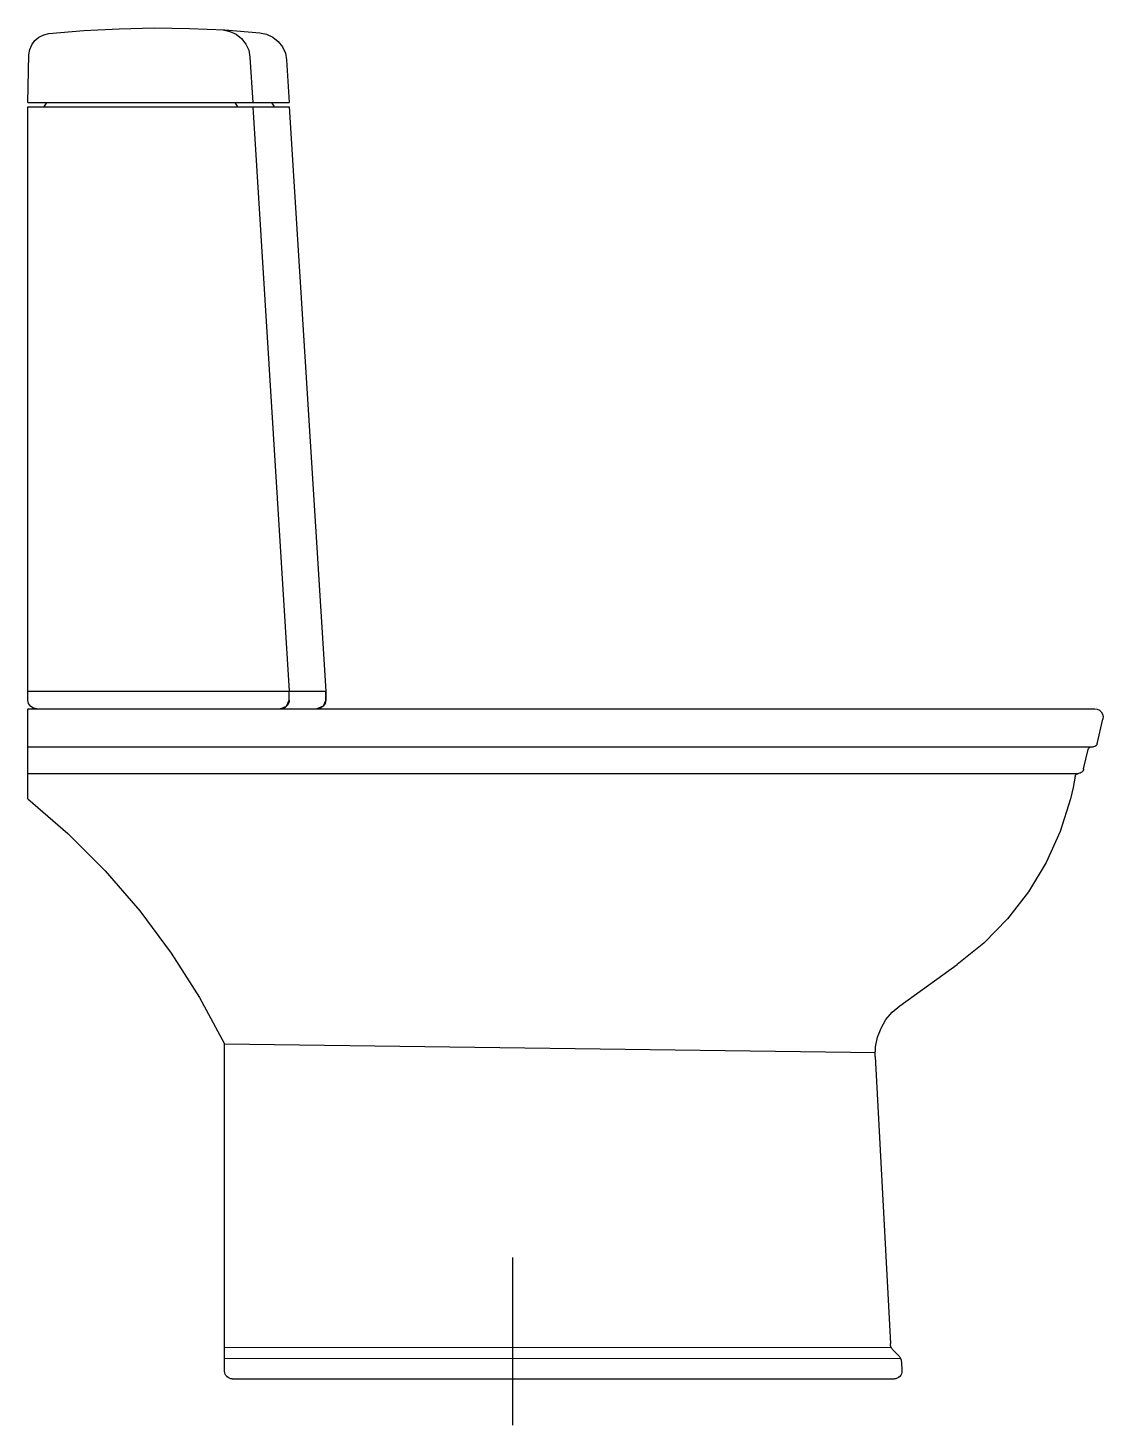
# Model space of a CAD drawing. Extents: x -370.258 to -369.616, y 323.93 to 324.764.
import ezdxf

# ---------------------------------------------------------------- set-up
doc = ezdxf.new("R2010")
doc.units = 0
doc.header["$LTSCALE"] = 0.2
doc.header["$MEASUREMENT"] = 0
doc.linetypes.add('AXES', pattern=[0.54, 0.3, -0.08, 0.08, -0.08])
doc.linetypes.add('CONTINU', pattern=[0])
doc.layers.get('0').update_dxf_attribs({"linetype": 'CONTINUOUS'})
doc.layers.add('DECA_EIXOS', color=5, linetype='AXES')

msp = doc.modelspace()

# ---------------------------------------------------------------- linework, layer by layer
at = {"linetype": 'CONTINU'}
for points in [[(-370.25365, 324.75696), (-370.2512, 324.759), (-370.24835, 324.7604), (-370.24523, 324.7611)], [(-370.24523, 324.7611), (-370.22429, 324.76292), (-370.20331, 324.76404), (-370.1823, 324.76447)], [(-370.1823, 324.76447), (-370.16129, 324.76421), (-370.1403, 324.76326), (-370.11935, 324.76161)], [(-370.14124, 324.76331), (-370.13716, 324.76244), (-370.13342, 324.76068), (-370.13017, 324.75808)], [(-370.13017, 324.75808), (-370.12764, 324.75483), (-370.12597, 324.75111), (-370.12522, 324.74708)], [(-370.11935, 324.76161), (-370.11528, 324.76074), (-370.11153, 324.75897), (-370.10828, 324.75638)], [(-370.25716, 324.74841), (-370.2567, 324.75152), (-370.25551, 324.75441), (-370.25365, 324.75696)], [(-370.10828, 324.75638), (-370.10576, 324.75313), (-370.10408, 324.74941), (-370.10333, 324.74537)], [(-370.25775, 324.71996), (-370.25716, 324.74841)], [(-370.12522, 324.74708), (-370.12352, 324.71996)], [(-370.10333, 324.74537), (-370.10174, 324.71996)], [(-370.25775, 324.71996), (-370.24643, 324.71996)], [(-370.25775, 324.36325), (-370.25775, 324.71735)], [(-370.25775, 324.71735), (-370.24797, 324.71735)], [(-370.24797, 324.71735), (-370.24643, 324.71996)], [(-370.24797, 324.71735), (-370.11082, 324.71735)], [(-370.24643, 324.71996), (-370.11236, 324.71996)], [(-370.13414, 324.71996), (-370.13259, 324.71735)], [(-370.12357, 324.71735), (-370.10174, 324.36846)], [(-370.11236, 324.71996), (-370.11082, 324.71735)], [(-370.11236, 324.71996), (-370.10174, 324.71996)], [(-370.11082, 324.71735), (-370.10179, 324.71735)], [(-370.10179, 324.71735), (-370.07996, 324.36846)], [(-370.25775, 324.36846), (-370.07996, 324.36846)], [(-370.10174, 324.36325), (-370.10174, 324.36846)], [(-370.07996, 324.36325), (-370.07996, 324.36846)], [(-370.25775, 324.30426), (-370.25775, 324.35804)], [(-370.25775, 324.35804), (-370.25242, 324.35804)], [(-370.25242, 324.35804), (-370.0853, 324.35804)], [(-370.0853, 324.35804), (-369.62089, 324.35804)], [(-369.62089, 324.35804), (-369.61941, 324.35781), (-369.61808, 324.35717), (-369.61699, 324.35616)], [(-369.61938, 324.3372), (-369.61602, 324.35193)], [(-369.61699, 324.35616), (-369.61624, 324.35486), (-369.61591, 324.35342), (-369.61602, 324.35193)], [(-370.25775, 324.3354), (-369.62265, 324.3354)], [(-369.62752, 324.32211), (-369.62489, 324.33364)], [(-369.62265, 324.3354), (-369.62163, 324.3354)], [(-370.25775, 324.31943), (-369.63054, 324.31943)], [(-369.63251, 324.31777), (-369.63381, 324.31099)], [(-369.63381, 324.31099), (-369.63538, 324.30426)], [(-370.25775, 324.30426), (-370.23389, 324.28357), (-370.21158, 324.26124), (-370.19093, 324.23734)], [(-369.63538, 324.30426), (-369.64156, 324.28484), (-369.64994, 324.2663), (-369.66043, 324.24883)], [(-369.66043, 324.24883), (-369.67289, 324.2327), (-369.68711, 324.21815), (-369.70296, 324.20534)], [(-370.19093, 324.23734), (-370.17215, 324.21214), (-370.15525, 324.18566), (-370.14031, 324.158)], [(-369.73733, 324.18071), (-369.70296, 324.20534)], [(-369.74847, 324.16745), (-369.74551, 324.17248), (-369.74177, 324.17693), (-369.73733, 324.18071)], [(-369.75188, 324.15047), (-369.7517, 324.1563), (-369.75055, 324.162), (-369.74847, 324.16745)], [(-370.14031, 324.158), (-369.75181, 324.1528)], [(-370.14031, 323.96253), (-370.14031, 324.158)], [(-369.75188, 324.15047), (-369.7429, 323.97907)], [(-370.14031, 323.97677), (-369.74239, 323.97694)], [(-369.74115, 323.97514), (-369.73807, 323.97207)], [(-370.14031, 323.97044), (-369.73683, 323.97027)], [(-369.73632, 323.96814), (-369.73604, 323.96277)], [(-370.13582, 323.95804), (-369.74053, 323.95804)]]:
    msp.add_lwpolyline(points, dxfattribs=at)
at = {"linetype": 'CONTINUOUS', "flags": 128}
for points in [[(-370.10708, 324.35804), (-370.1033, 324.35956), (-370.10174, 324.36325), (-370.10174, 324.36846), (-370.07996, 324.36846)], [(-370.07996, 324.36846), (-370.07996, 324.36325), (-370.08153, 324.35956), (-370.0853, 324.35804)]]:
    msp.add_lwpolyline(points, dxfattribs=at)
at = {"linetype": 'CONTINU'}
for points in [[(-370.25619, 324.35956, -0.20232), (-370.25775, 324.36325)], [(-370.25242, 324.35804, -0.1964), (-370.25619, 324.35956)], [(-370.1033, 324.35956, -0.196396), (-370.10708, 324.35804)], [(-370.10174, 324.36325, -0.202308), (-370.1033, 324.35956)], [(-370.08153, 324.35956, -0.196386), (-370.0853, 324.35804)], [(-370.07996, 324.36325, -0.202308), (-370.08153, 324.35956)], [(-369.62489, 324.33364, -0.170139), (-369.62408, 324.33491)], [(-369.62408, 324.33491, -0.169678), (-369.62265, 324.3354)], [(-369.6202, 324.33588, -0.169662), (-369.62163, 324.3354)], [(-369.61938, 324.3372, -0.174709), (-369.6202, 324.33588)], [(-369.63251, 324.31777, -0.175678), (-369.63183, 324.31896)], [(-369.63183, 324.31896, -0.175664), (-369.63054, 324.31943)], [(-369.62862, 324.32026, -0.15656), (-369.63054, 324.31943)], [(-369.62752, 324.32211, -0.161171), (-369.62862, 324.32026)], [(-369.74239, 323.97694, -0.099947), (-369.7429, 323.97907)], [(-369.74115, 323.97514, -0.091909), (-369.74239, 323.97694)], [(-369.73807, 323.97207, -0.091909), (-369.73683, 323.97027)], [(-369.73683, 323.97027, -0.099962), (-369.73632, 323.96814)], [(-370.139, 323.95935, -0.198919), (-370.14031, 323.96253)], [(-370.13582, 323.95804, -0.198932), (-370.139, 323.95935)], [(-369.73727, 323.95944, -0.205725), (-369.74053, 323.95804)], [(-369.73604, 323.96277, -0.205727), (-369.73727, 323.95944)]]:
    msp.add_lwpolyline(points, format="xyb", dxfattribs=at)
at = {"layer": 'DECA_EIXOS'}
msp.add_lwpolyline([(-369.96832, 323.93046), (-369.96832, 324.04993)], dxfattribs=at)

doc.saveas('drawing.dxf')
